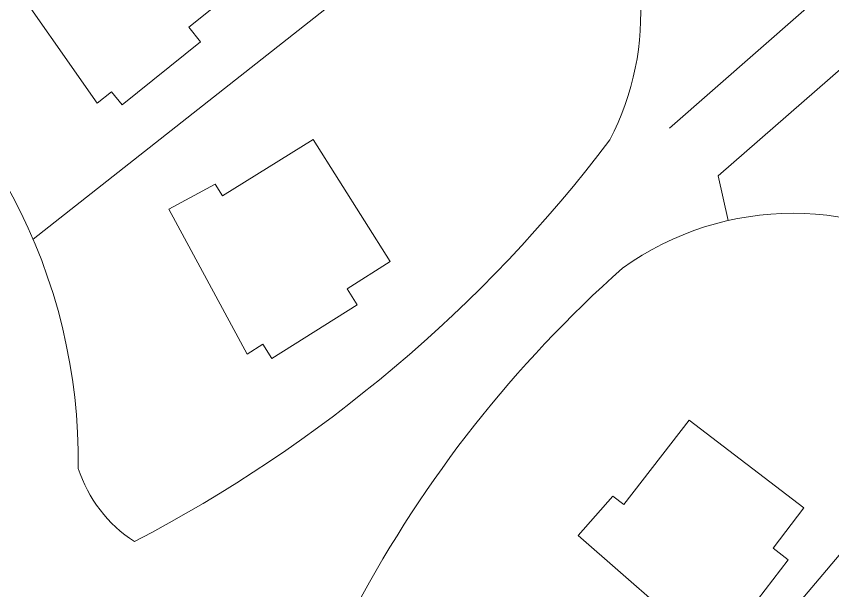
# Model space of a CAD drawing. Header units: inches. Extents: x 36 to 190, y -75 to 56.
# Drawn here: x 57.06 to 64.81, y 39.89 to 45.33 of the extents above; entities that cross this region are included whole.
import ezdxf

# ---------------------------------------------------------------- set-up
doc = ezdxf.new("R2010")
doc.units = ezdxf.units.IN
doc.layers.add('01_ORIGINAL_CAD', color=7, linetype='CONTINUOUS', lineweight=20)

# ---------------------------------------------------------------- blocks, each defined once
blk = doc.blocks.new('01_SCALLOP')
at = {"layer": '01_ORIGINAL_CAD'}
for points in [[(63.2574, 44.2717), (68.3293, 48.7185), (68.3293, 49.2309), (68.7295, 49.5995), (69.3299, 49.5995), (71.4416, 51.512), (71.4416, 50.6963), (69.7112, 49.1769), (69.7251, 48.6505), (69.3039, 48.2179), (68.7606, 48.2179), (63.7201, 43.8204), (63.8166, 43.3965)], [(62.206, 47.145), (57.2226, 43.2199)], [(66.6044, 42.2755), (62.9415, 37.9447)]]:
    blk.add_lwpolyline(points, dxfattribs=at)
for points in [[(57.4256, 45.973), (58.2175, 46.6014), (59.0752, 45.5336), (58.6991, 45.2316), (58.8112, 45.092), (58.066, 44.4935), (57.9663, 44.6177), (57.8299, 44.5081), (56.9344, 45.7906), (57.343, 46.0759)], [(59.0193, 43.6305), (59.8775, 44.1647), (60.6082, 43.0063), (60.2002, 42.749), (60.2957, 42.5976), (59.4873, 42.0877), (59.4023, 42.2224), (59.2543, 42.1291), (58.5105, 43.5051), (58.9489, 43.7421)], [(62.8271, 40.7024), (63.4451, 41.5024), (64.5339, 40.6717), (64.2414, 40.2883), (64.3837, 40.1797), (63.8039, 39.4198), (63.6773, 39.5164), (63.5712, 39.3774), (62.394, 40.4074), (62.7222, 40.7825)]]:
    blk.add_lwpolyline(points, close=True, dxfattribs=at)
for points in [[(50.1404, 46.0145, -0.546754), (57.6505, 41.0455, 0.171391), (58.1845, 40.3509, 0.171391)], [(60.2903, 39.7397, -0.089338), (62.8134, 42.9443, -0.322066), (66.0509, 42.9443, -0.030946), (69.1112, 38.8335, -0.044664), (70.7797, 33.5539, -0.301674), (68.9667, 31.1439, -0.082145), (65.5911, 31.0784)]]:
    blk.add_lwpolyline(points, format="xyb", dxfattribs=at)
for centre, radius, start, end in [((60.3868, 45.3564), 2.5988, 332.6099, 36.01861), ((51.9611, 52.2915), 13.465, 297.52814, 322.85486)]:
    blk.add_arc(centre, radius, start, end, dxfattribs=at)

msp = doc.modelspace()

# ---------------------------------------------------------------- block references
msp.add_blockref('01_SCALLOP', (0, 0))

doc.saveas('drawing.dxf')
